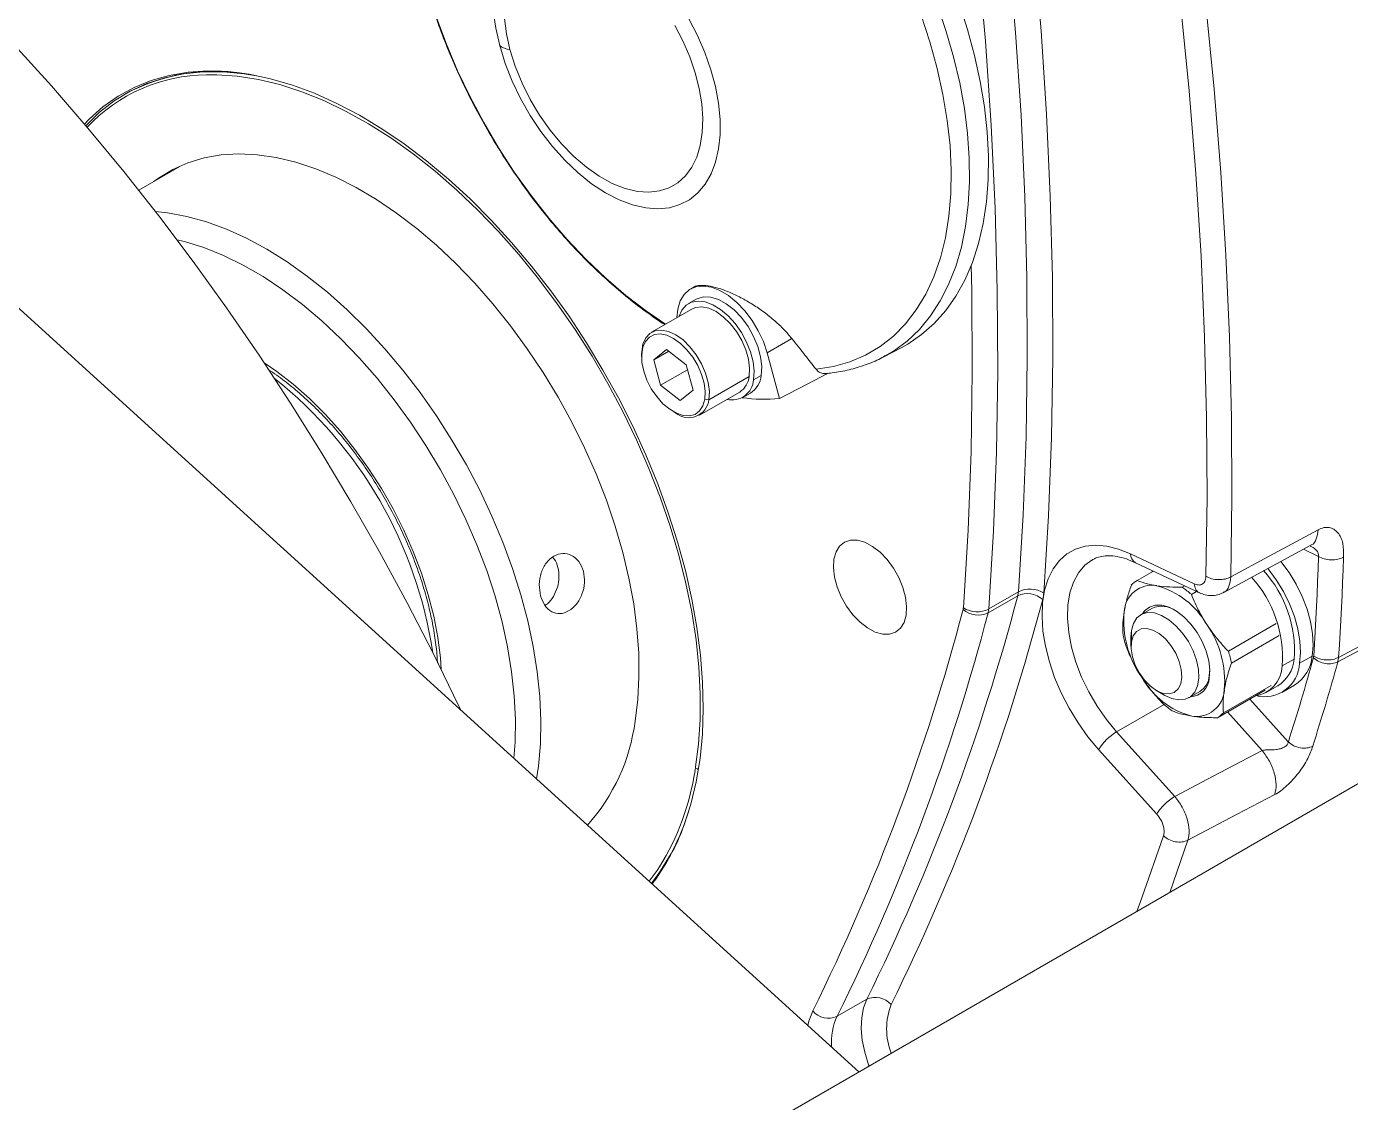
# Model space of a CAD drawing. Header units: millimetres. Extents: x 26816 to 90584, y 11074 to 56542.
# Drawn here: x 49541.6 to 49762.6, y 40705.2 to 40884.8 of the extents above; entities that cross this region are included whole.
import ezdxf

# ---------------------------------------------------------------- set-up
doc = ezdxf.new("R2010")
doc.units = ezdxf.units.MM
doc.layers.add('MAU_XANH', color=5, linetype='Continuous')

msp = doc.modelspace()

# ---------------------------------------------------------------- linework, layer by layer
at = {"layer": 'MAU_XANH', "linetype": 'Continuous', "lineweight": 0}
for p, q in [((49558.18, 40873.6), (49558.11, 40873.56)), ((49502.11, 40872.5), (49680.58, 40710.35)), ((49567.24, 40861.45), (49560.36, 40857.48)), ((49653.01, 40841.33), (49652.45, 40841)), ((49652.67, 40837.67), (49645.96, 40833.79)), ((49653.42, 40839.31), (49652.15, 40838.58)), ((49646.33, 40829.2), (49648.45, 40830.92)), ((49648.45, 40830.92), (49651.73, 40828.38)), ((49669.37, 40832.75), (49665.25, 40830.36)), ((49684.61, 40829.64), (49687.72, 40831.26)), ((49644.3, 40830.13), (49644.3, 40829.72)), ((49646.33, 40829.2), (49648.82, 40830.64)), ((49647.48, 40824.94), (49646.33, 40829.2)), ((49665.25, 40830.36), (49667.31, 40822.71)), ((49684.61, 40829.64), (49685.11, 40829.91)), ((49647.48, 40824.94), (49651.96, 40827.52)), ((49651.73, 40828.38), (49652.88, 40824.11)), ((49662.25, 40826.41), (49655.53, 40822.53)), ((49664.25, 40826.58), (49662.98, 40825.84)), ((49650.75, 40822.39), (49647.48, 40824.94)), ((49652.88, 40824.11), (49650.75, 40822.39)), ((49653.96, 40819.93), (49660.67, 40823.81)), ((49655.53, 40822.53), (49654.83, 40822.6)), ((49661.2, 40822.9), (49662.47, 40823.64)), ((49649.6, 40820.53), (49649.96, 40820.33)), ((49741.35, 40790.31), (49755.99, 40798.24)), ((49736.55, 40791.79), (49725.92, 40796.81)), ((49754.76, 40797.57), (49757.3, 40796.37)), ((49726.76, 40795.32), (49737.39, 40790.31)), ((49727.02, 40792.36), (49729.72, 40793.93)), ((49729.53, 40794.01), (49729.54, 40793.82)), ((49734.96, 40791.46), (49734.55, 40791.22)), ((49702.13, 40786.93), (49707.08, 40789.79)), ((49707.18, 40790.45), (49702.23, 40787.6)), ((49736.06, 40790.04), (49736.91, 40790.53)), ((49729.48, 40787.7), (49727.64, 40786.63)), ((49750.19, 40785.15), (49742.23, 40780.55)), ((49726.07, 40784.03), (49725.98, 40782.97)), ((49725.98, 40782.97), (49725.98, 40781.34)), ((49726.07, 40784.03), (49726.04, 40782.14)), ((49742.76, 40778.58), (49750.72, 40783.18)), ((49798.33, 40778.33), (49063.2, 40353.94)), ((49751.23, 40778.09), (49753.21, 40779.23)), ((49756.23, 40779.75), (49754.11, 40778.53)), ((49760.52, 40778.78), (49760.64, 40779.52)), ((49739.14, 40777.5), (49739.05, 40776.44)), ((49739.05, 40776.06), (49739.05, 40776.44)), ((49730.23, 40773.99), (49731.64, 40773.17)), ((49735.64, 40772.78), (49737.48, 40773.84)), ((49740.41, 40769.44), (49748.38, 40774.04)), ((49749.36, 40774.84), (49741.4, 40770.24)), ((49748.53, 40773.64), (49750.51, 40774.78)), ((49751.16, 40773.65), (49753.28, 40774.88)), ((49723.59, 40767.08), (49731.5, 40771.65)), ((49752.24, 40765.4), (49745.8, 40772.56)), ((49742.08, 40770.41), (49747.89, 40763.96)), ((49733.29, 40756.3), (49723.59, 40767.08)), ((49720.58, 40764.14), (49730.28, 40753.37)), ((49653.21, 40760.6), (49653.29, 40761.04)), ((49653.29, 40761.04), (49653.32, 40761.24)), ((49732.46, 40740.3), (49735.48, 40749)), ((49681.88, 40722.47), (49676.93, 40719.61))]:
    msp.add_line(p, q, dxfattribs=at)
at = {"layer": 'MAU_XANH', "linetype": 'Continuous', "lineweight": 0, "flags": 128}
for points in [[(49702.23, 40787.6), (49703.03, 40800.62), (49703.53, 40813.83), (49703.74, 40827.22), (49703.66, 40840.77), (49703.29, 40854.49), (49702.63, 40868.36), (49701.68, 40882.37), (49700.43, 40896.53), (49698.91, 40910.8), (49697.09, 40925.2), (49694.99, 40939.7)], [(49700.28, 40940.31), (49702.31, 40926.03), (49704.06, 40911.85), (49705.54, 40897.79), (49706.73, 40883.85), (49707.64, 40870.04), (49708.27, 40856.38), (49708.62, 40842.86), (49708.68, 40829.51), (49708.47, 40816.31), (49707.97, 40803.29), (49707.18, 40790.45)], [(49711.42, 40790.26), (49712.21, 40803.16), (49712.71, 40816.24), (49712.93, 40829.49), (49712.86, 40842.91), (49712.51, 40856.48), (49711.88, 40870.21), (49710.97, 40884.08), (49709.77, 40898.08), (49708.29, 40912.21), (49706.53, 40926.45), (49704.48, 40940.8)], [(49648.3, 40835.15), (49645.09, 40837.33), (49641.69, 40839.93), (49638.35, 40842.8), (49635.07, 40845.92), (49631.89, 40849.27), (49628.81, 40852.84), (49625.86, 40856.59), (49623.05, 40860.52), (49620.41, 40864.59), (49617.94, 40868.79), (49615.66, 40873.08), (49613.58, 40877.45), (49611.71, 40881.87), (49610.07, 40886.31), (49608.67, 40890.76), (49607.51, 40895.17), (49606.59, 40899.53), (49606.02, 40903.19)], [(49631.87, 40903.29), (49629.77, 40903.43), (49627.79, 40903.23), (49625.97, 40902.66), (49624.34, 40901.75), (49622.9, 40900.51), (49621.7, 40898.95), (49620.74, 40897.11), (49620.03, 40894.99), (49619.6, 40892.64), (49619.44, 40890.09), (49619.55, 40887.38), (49619.95, 40884.54), (49620.61, 40881.63)], [(49685.11, 40829.91), (49686.35, 40830.66), (49688.6, 40832.32), (49690.66, 40834.27), (49692.5, 40836.51), (49694.14, 40839.01), (49695.55, 40841.78), (49696.73, 40844.79), (49697.68, 40848.02), (49698.38, 40851.47), (49698.83, 40855.1), (49699.04, 40858.91), (49699, 40862.87), (49698.71, 40866.96), (49698.17, 40871.15), (49697.39, 40875.44), (49696.36, 40879.78), (49695.1, 40884.16), (49693.61, 40888.56), (49691.9, 40892.95), (49689.99, 40897.31), (49687.87, 40901.61)], [(49732.65, 40902.14), (49734.3, 40888.07), (49735.68, 40874.1), (49736.81, 40860.26), (49737.67, 40846.54), (49738.27, 40832.95), (49738.6, 40819.5), (49738.67, 40806.2), (49738.48, 40793.05)], [(49742.65, 40792.94), (49742.84, 40806.14), (49742.77, 40819.5), (49742.43, 40833.01), (49741.83, 40846.65), (49740.97, 40860.43), (49739.84, 40874.34), (49738.45, 40888.36), (49736.79, 40902.49)], [(49685.22, 40899.9), (49687.35, 40895.55), (49689.26, 40891.14), (49690.96, 40886.7), (49692.42, 40882.25), (49693.63, 40877.83), (49694.6, 40873.45), (49695.32, 40869.15), (49695.78, 40864.95), (49695.97, 40860.86), (49695.91, 40856.92), (49695.58, 40853.15), (49695, 40849.57), (49694.16, 40846.2), (49693.06, 40843.06), (49691.73, 40840.17), (49690.15, 40837.54), (49688.35, 40835.2), (49686.33, 40833.14), (49684.1, 40831.4), (49681.68, 40829.96), (49679.08, 40828.85), (49676.32, 40828.08), (49673.41, 40827.63)], [(49697.3, 40888.74), (49698.71, 40884.35), (49699.89, 40879.98), (49700.83, 40875.66), (49701.53, 40871.4), (49701.98, 40867.24), (49702.18, 40863.2), (49702.14, 40859.29), (49701.85, 40855.54), (49701.31, 40851.97), (49700.53, 40848.6), (49699.51, 40845.43), (49698.25, 40842.5), (49696.77, 40839.82), (49695.07, 40837.4), (49693.15, 40835.25), (49691.04, 40833.39), (49688.73, 40831.83), (49687.72, 40831.26)], [(49622.32, 40880.98), (49621.73, 40883.6), (49621.39, 40886.14)], [(49644.99, 40854.54), (49647.02, 40854.39), (49648.93, 40854.57), (49650.69, 40855.09), (49652.3, 40855.92), (49653.71, 40857.06), (49654.92, 40858.5), (49655.9, 40860.22), (49656.65, 40862.19), (49657.15, 40864.38), (49657.4, 40866.77), (49657.39, 40869.33), (49657.12, 40872.01), (49656.61, 40874.79), (49655.84, 40877.62), (49654.84, 40880.48), (49653.62, 40883.31), (49652.2, 40886.08)], [(49649.87, 40885), (49651.2, 40882.42), (49652.33, 40879.78), (49653.23, 40877.12), (49653.9, 40874.49), (49654.33, 40871.92), (49654.5, 40869.45), (49654.42, 40867.12), (49654.08, 40864.97), (49653.5, 40863.03), (49652.67, 40861.33), (49651.62, 40859.89), (49650.36, 40858.74), (49648.91, 40857.9), (49647.29, 40857.37), (49645.52, 40857.17), (49643.64, 40857.3)], [(49539.6, 40881.79), (49545.79, 40874.93), (49551.88, 40867.87), (49557.86, 40860.62), (49563.71, 40853.2), (49569.43, 40845.61), (49575.01, 40837.86), (49580.44, 40829.96), (49585.71, 40821.93), (49590.83, 40813.77), (49595.78, 40805.5), (49600.55, 40797.12), (49605.15, 40788.65), (49609.55, 40780.09), (49613.76, 40771.47), (49614.11, 40770.74)], [(49620.61, 40881.63), (49621.53, 40878.67), (49622.7, 40875.71), (49624.09, 40872.81), (49625.7, 40869.99), (49627.49, 40867.3), (49629.44, 40864.78), (49631.52, 40862.47), (49633.71, 40860.4), (49635.96, 40858.59), (49638.25, 40857.09), (49640.54, 40855.9), (49642.8, 40855.05), (49644.99, 40854.54)], [(49643.64, 40857.3), (49641.55, 40857.8), (49639.41, 40858.64), (49637.24, 40859.83), (49635.08, 40861.34), (49632.97, 40863.15), (49630.94, 40865.22), (49629.03, 40867.52), (49627.28, 40870.01), (49625.7, 40872.65), (49624.34, 40875.38), (49623.2, 40878.18), (49622.32, 40880.98)], [(49646.07, 40741.7), (49646.67, 40742.51), (49648.48, 40745.27), (49650.06, 40748.28), (49651.41, 40751.55), (49652.54, 40755.04), (49653.42, 40758.74), (49654.05, 40762.64), (49654.45, 40766.73), (49654.59, 40770.98), (49654.49, 40775.37), (49654.14, 40779.89), (49653.54, 40784.52), (49652.7, 40789.23), (49651.62, 40794), (49650.3, 40798.82), (49648.75, 40803.66), (49646.99, 40808.51), (49645, 40813.34), (49642.81, 40818.12), (49640.42, 40822.85), (49637.85, 40827.49), (49635.1, 40832.03), (49632.19, 40836.45), (49629.13, 40840.72), (49625.93, 40844.84), (49622.61, 40848.78), (49619.18, 40852.52), (49615.66, 40856.05), (49612.06, 40859.36), (49608.39, 40862.42), (49604.68, 40865.23), (49600.94, 40867.77), (49597.19, 40870.03), (49593.44, 40872), (49589.71, 40873.68), (49586.01, 40875.05), (49582.37, 40876.11), (49578.79, 40876.86), (49575.3, 40877.29), (49571.9, 40877.4), (49568.62, 40877.19), (49565.47, 40876.66), (49562.46, 40875.81), (49559.6, 40874.65), (49556.91, 40873.18), (49554.39, 40871.41), (49552.07, 40869.34), (49551.31, 40868.55)], [(49580.01, 40876.61), (49577.97, 40876.94), (49574.48, 40877.27), (49571.1, 40877.26), (49567.84, 40876.93), (49564.72, 40876.28), (49561.74, 40875.31), (49558.93, 40874.01), (49556.29, 40872.41), (49553.84, 40870.5), (49551.58, 40868.3), (49551.55, 40868.26)], [(49653.32, 40761.24), (49653.8, 40765.02), (49654.06, 40769.17), (49654.08, 40773.47), (49653.85, 40777.91), (49653.38, 40782.46), (49652.66, 40787.11), (49651.69, 40791.83), (49650.49, 40796.61), (49649.06, 40801.42), (49647.41, 40806.24), (49645.53, 40811.05), (49643.44, 40815.84), (49641.16, 40820.57), (49638.68, 40825.22), (49636.02, 40829.79), (49633.2, 40834.24), (49630.22, 40838.56), (49627.09, 40842.73), (49623.84, 40846.73), (49620.47, 40850.54), (49617, 40854.14), (49613.45, 40857.53), (49609.83, 40860.68), (49606.16, 40863.58), (49602.45, 40866.22), (49598.72, 40868.58), (49594.98, 40870.66), (49591.26, 40872.45), (49587.57, 40873.94), (49583.92, 40875.12), (49580.33, 40875.99), (49576.82, 40876.54), (49573.41, 40876.77), (49571.69, 40876.76)], [(49643.2, 40768.87), (49643.66, 40772.49), (49643.86, 40776.28), (49643.82, 40780.22), (49643.52, 40784.29), (49642.98, 40788.47), (49642.19, 40792.73), (49641.17, 40797.05), (49639.91, 40801.41), (49638.42, 40805.79), (49636.71, 40810.16), (49634.78, 40814.49), (49632.66, 40818.77), (49630.35, 40822.97), (49627.87, 40827.07), (49625.22, 40831.04), (49622.42, 40834.87), (49619.49, 40838.53), (49616.44, 40842), (49613.29, 40845.27), (49610.06, 40848.32), (49606.76, 40851.12), (49603.41, 40853.67), (49600.03, 40855.95), (49596.64, 40857.95), (49593.26, 40859.66), (49589.9, 40861.07), (49586.58, 40862.17), (49583.33, 40862.96), (49580.15, 40863.42), (49577.07, 40863.57), (49574.1, 40863.39), (49571.26, 40862.89), (49568.57, 40862.08), (49566.03, 40860.94), (49563.66, 40859.5), (49562.91, 40858.96)], [(49563.14, 40853.94), (49565.16, 40853.73), (49568.37, 40853.14), (49571.66, 40852.22), (49575, 40851), (49578.37, 40849.47), (49581.76, 40847.64), (49585.15, 40845.52), (49588.53, 40843.12), (49591.86, 40840.46), (49595.14, 40837.55), (49598.34, 40834.4), (49601.45, 40831.04), (49604.45, 40827.48), (49607.33, 40823.74), (49610.07, 40819.84), (49612.65, 40815.8), (49615.06, 40811.65), (49617.29, 40807.41), (49619.32, 40803.1), (49621.15, 40798.74), (49622.76, 40794.36), (49624.15, 40789.98), (49625.3, 40785.63), (49626.21, 40781.33), (49626.88, 40777.1), (49627.31, 40772.97), (49627.48, 40768.95), (49627.4, 40765.08), (49627.07, 40761.37), (49626.76, 40759.25)], [(49622.96, 40762.69), (49623.17, 40765.36), (49623.23, 40769.15), (49623.05, 40773.08), (49622.61, 40777.12), (49621.93, 40781.26), (49621, 40785.47), (49619.83, 40789.73), (49618.44, 40794.01), (49616.82, 40798.28), (49614.98, 40802.53), (49612.95, 40806.73), (49610.72, 40810.85), (49608.31, 40814.87), (49605.73, 40818.77), (49603.01, 40822.52), (49600.15, 40826.11), (49597.17, 40829.51), (49594.09, 40832.71), (49590.93, 40835.68), (49587.7, 40838.4), (49584.42, 40840.88), (49581.11, 40843.08), (49577.8, 40844.99), (49574.49, 40846.61), (49571.22, 40847.93), (49567.98, 40848.93), (49566.72, 40849.24)], [(49699.33, 40844.97), (49699.42, 40840.72), (49699.5, 40827.23), (49699.29, 40813.9), (49698.79, 40800.75), (49698, 40787.79)], [(49650.17, 40836.22), (49650.33, 40837.67), (49650.74, 40839.02), (49651.4, 40840.11), (49652.29, 40840.9), (49653.36, 40841.38), (49654.6, 40841.51), (49655.94, 40841.31), (49657.36, 40840.77), (49658.79, 40839.91), (49660.2, 40838.77), (49661.53, 40837.38), (49662.74, 40835.78), (49663.78, 40834.04), (49664.63, 40832.22), (49665.25, 40830.36)], [(49664.25, 40826.58), (49664.34, 40828.06), (49664.15, 40829.68), (49663.7, 40831.39), (49663, 40833.09), (49662.08, 40834.73), (49660.98, 40836.23), (49659.75, 40837.52), (49658.44, 40838.55), (49657.12, 40839.28), (49655.82, 40839.67), (49654.62, 40839.71), (49653.57, 40839.39), (49653.42, 40839.31)], [(49662.98, 40825.84), (49663.07, 40827.28), (49662.9, 40828.85), (49662.48, 40830.5), (49661.82, 40832.16), (49660.95, 40833.76), (49659.91, 40835.24), (49658.74, 40836.54), (49657.49, 40837.6), (49656.2, 40838.38), (49654.93, 40838.86), (49653.73, 40839), (49652.65, 40838.81), (49651.74, 40838.29), (49651.02, 40837.47), (49650.53, 40836.37)], [(49662.25, 40826.41), (49662.32, 40827.78), (49662.14, 40829.28), (49661.69, 40830.85), (49661.02, 40832.42), (49660.13, 40833.91), (49659.09, 40835.25), (49657.94, 40836.38), (49656.72, 40837.24), (49655.5, 40837.81), (49654.34, 40838.04), (49653.29, 40837.93), (49652.67, 40837.67)], [(49655.53, 40822.53), (49655.61, 40823.9), (49655.42, 40825.4), (49654.98, 40826.97), (49654.3, 40828.54), (49653.42, 40830.03), (49652.37, 40831.37), (49651.22, 40832.5), (49650, 40833.37), (49648.79, 40833.93), (49647.62, 40834.16), (49646.57, 40834.05), (49645.68, 40833.6), (49644.98, 40832.84), (49644.52, 40831.8), (49644.31, 40830.53), (49644.3, 40830.13)], [(49654.83, 40822.6), (49654.51, 40821.51), (49653.97, 40820.66), (49653.22, 40820.09), (49652.3, 40819.83), (49651.25, 40819.88), (49650.13, 40820.26), (49648.99, 40820.93), (49647.87, 40821.87), (49646.83, 40823.04), (49645.92, 40824.37), (49645.19, 40825.81), (49644.66, 40827.29), (49644.36, 40828.74), (49644.31, 40830.09), (49644.5, 40831.29), (49644.94, 40832.26), (49645.59, 40832.98), (49646.43, 40833.4), (49647.42, 40833.5), (49648.51, 40833.28), (49649.65, 40832.76), (49650.79, 40831.94), (49651.87, 40830.88), (49652.85, 40829.63), (49653.67, 40828.23), (49654.31, 40826.76), (49654.72, 40825.29), (49654.9, 40823.88), (49654.83, 40822.6)], [(49581.28, 40828.71), (49583.4, 40827.26), (49586.16, 40825.11), (49588.86, 40822.72), (49591.49, 40820.1), (49594.03, 40817.27), (49596.45, 40814.24), (49598.73, 40811.06), (49600.86, 40807.73), (49602.83, 40804.3), (49604.6, 40800.77), (49606.18, 40797.19), (49607.55, 40793.58), (49608.69, 40789.97), (49609.61, 40786.39), (49610.28, 40782.86), (49610.71, 40779.42), (49610.85, 40777.49)], [(49674.37, 40826.42), (49670.41, 40824.34), (49667.31, 40822.71)], [(49674.37, 40826.42), (49675.11, 40826.8), (49675.37, 40826.94)], [(49757.21, 40800.83), (49749.05, 40796.41), (49742.65, 40792.94)], [(49684.54, 40783.4), (49683.3, 40783.75), (49682.02, 40784.43), (49680.76, 40785.41), (49679.57, 40786.64), (49678.51, 40788.07), (49677.62, 40789.65), (49676.94, 40791.29), (49676.5, 40792.93), (49676.31, 40794.49), (49676.4, 40795.92), (49676.75, 40797.14), (49677.34, 40798.1), (49678.16, 40798.76), (49679.16, 40799.1), (49680.31, 40799.09)], [(49680.31, 40799.09), (49681.55, 40798.73), (49682.83, 40798.05), (49684.09, 40797.07), (49685.27, 40795.84), (49686.34, 40794.41), (49687.23, 40792.83), (49687.91, 40791.19), (49688.35, 40789.55), (49688.53, 40787.99), (49688.45, 40786.56), (49688.1, 40785.34), (49687.51, 40784.38), (49686.69, 40783.72), (49685.68, 40783.39), (49684.54, 40783.4)], [(49725.92, 40796.81), (49723.92, 40797.61), (49721.97, 40798.09), (49720.1, 40798.25), (49718.35, 40798.09), (49716.74, 40797.6), (49715.3, 40796.79), (49714.04, 40795.68), (49712.99, 40794.29), (49712.16, 40792.63), (49711.57, 40790.73), (49711.23, 40788.62), (49711.14, 40786.34), (49711.29, 40783.92), (49711.7, 40781.39), (49712.36, 40778.8), (49713.24, 40776.18), (49714.35, 40773.58), (49715.66, 40771.04), (49717.15, 40768.59), (49718.8, 40766.28), (49720.58, 40764.14)], [(49723.59, 40767.08), (49721.88, 40769.14), (49720.32, 40771.39), (49718.93, 40773.77), (49717.74, 40776.23), (49716.78, 40778.74), (49716.06, 40781.25), (49715.59, 40783.7), (49715.39, 40786.05), (49715.45, 40788.26), (49715.78, 40790.29), (49716.37, 40792.09), (49717.21, 40793.63), (49718.29, 40794.89), (49719.46, 40795.76)], [(49756.23, 40779.75), (49756.39, 40781.53), (49756.29, 40783.46), (49755.95, 40785.49), (49755.37, 40787.58), (49754.56, 40789.67), (49753.55, 40791.72), (49752.36, 40793.68), (49751.01, 40795.51), (49750.99, 40795.53)], [(49757.3, 40796.37), (49757.22, 40794.28), (49757.13, 40792.19), (49757.04, 40790.1), (49756.94, 40788.02), (49756.84, 40785.94), (49756.72, 40783.86), (49756.6, 40781.8), (49756.48, 40779.73)], [(49760.52, 40778.78), (49778.63, 40788.42), (49792.86, 40795.99)], [(49792.98, 40796.73), (49774.87, 40787.09), (49760.64, 40779.52)], [(49760.64, 40779.52), (49760.77, 40781.59), (49760.89, 40783.67), (49761, 40785.75), (49761.11, 40787.84), (49761.21, 40789.93), (49761.3, 40792.03), (49761.38, 40794.13), (49761.46, 40796.23)], [(49754.11, 40778.53), (49754.27, 40780.31), (49754.17, 40782.24), (49753.83, 40784.27), (49753.25, 40786.35), (49752.44, 40788.45), (49751.43, 40790.5), (49750.24, 40792.46), (49748.89, 40794.28), (49748.82, 40794.36)], [(49731.64, 40773.17), (49732.81, 40772.64), (49733.97, 40772.41), (49735.03, 40772.52), (49735.92, 40772.96), (49736.62, 40773.73), (49737.08, 40774.77), (49737.29, 40776.04), (49737.23, 40777.48), (49736.91, 40779.03), (49736.35, 40780.61), (49735.56, 40782.15), (49734.6, 40783.57), (49733.49, 40784.81), (49732.3, 40785.81), (49731.08, 40786.53), (49729.88, 40786.93), (49728.76, 40786.99), (49727.78, 40786.71), (49726.98, 40786.1), (49726.4, 40785.2), (49726.07, 40784.03), (49726.07, 40784.03)], [(49739.05, 40776.06), (49739.13, 40777.44), (49738.95, 40778.96), (49738.52, 40780.56), (49737.86, 40782.15), (49737, 40783.68), (49735.96, 40785.07), (49734.81, 40786.27), (49733.59, 40787.22), (49732.35, 40787.88), (49731.14, 40788.23), (49730.03, 40788.24), (49729.05, 40787.91), (49728.26, 40787.27), (49727.92, 40786.79)], [(49726.04, 40782.14), (49726.36, 40783.13), (49726.91, 40783.86), (49727.67, 40784.28), (49728.59, 40784.35), (49729.62, 40784.09), (49730.68, 40783.5), (49731.72, 40782.61), (49732.66, 40781.5), (49733.45, 40780.22), (49734.03, 40778.86), (49734.38, 40777.5), (49734.46, 40776.22), (49734.28, 40775.12), (49733.85, 40774.25), (49733.18, 40773.67), (49732.34, 40773.42), (49731.35, 40773.52), (49730.3, 40773.95), (49729.24, 40774.69), (49728.25, 40775.7), (49727.38, 40776.9), (49726.68, 40778.24), (49726.21, 40779.61), (49726, 40780.94), (49726.04, 40782.14)], [(49747.89, 40763.96), (49739.71, 40759.67), (49733.29, 40756.3)], [(49735.48, 40749), (49743.61, 40753.27), (49749.99, 40756.62)], [(49731.41, 40749.74), (49727.79, 40739.37), (49726.96, 40737.13)], [(49645.58, 40742.15), (49646.88, 40743.93), (49647.3, 40744.56)], [(49672.87, 40720.51), (49672.22, 40718.79), (49672.05, 40718.1)], [(49681.88, 40722.47), (49681.34, 40721.04), (49681.03, 40719.4), (49680.96, 40717.58), (49681.13, 40715.64), (49681.55, 40713.6), (49682.19, 40711.53), (49682.27, 40711.33)]]:
    msp.add_lwpolyline(points, dxfattribs=at)
at = {"layer": 'MAU_XANH', "linetype": 'Continuous', "lineweight": 0}
for centre, radius, start, end in [((49622.63, 40884.4), 3.43, 233.8341, 264.7788), ((49573.13, 40845.8), 31.57, 81.1381, 118.2808), ((49571.95, 40849), 27.76, 90.5417, 136.7102), ((49658.77, 40826.74), 3.49, 303.0003, 354.5897), ((49660.3, 40826.96), 3.97, 303.1441, 354.4459), ((49538.26, 40769.73), 71.97, 8.448, 51.5466), ((49659.4, 40826.07), 3.58, 256.3365, 356.3424), ((49652.15, 40822.92), 3.4, 229.7528, 353.3727), ((49664.89, 40852.16), 29.55, 262.647, 274.6957), ((49727.56, 40796.76), 1.64, 178.0968, 240.8347), ((49733.4, 40780.67), 19.86, 355.8454, 42.1453), ((49729.51, 40786.88), 4.68, 80.662, 177.3072), ((49729.36, 40788.46), 4.55, 121.008, 136.9612), ((49726.73, 40778.3), 13.65, 29.3618, 74.9809), ((49725.65, 40778.2), 15.77, 48.6908, 55.6519), ((49731.36, 40779.51), 19.92, 355.9091, 42.3158), ((49362.89, 40880.23), 355.87, 333.6843, 345.2768), ((49365.51, 40880.05), 357.47, 333.6843, 345.2768), ((49703.61, 40790.7), 3.58, 345.3075, 356.1238), ((49708.71, 40786.35), 3.81, 48.3863, 115.4635), ((49709.13, 40786.6), 4.32, 58.0091, 116.7972), ((49705.71, 40790.65), 5.73, 345.3075, 356.1238), ((49355.32, 40877.56), 354.27, 333.6843, 345.2768), ((49357.94, 40877.38), 355.87, 333.6843, 345.2768), ((49696.57, 40787.89), 1.43, 345.3075, 356.1238), ((49700.49, 40790.37), 3.81, 228.3863, 295.4635), ((49700.29, 40791.45), 4.32, 238.0091, 296.7972), ((49698.66, 40787.84), 3.58, 345.3075, 356.1238), ((49741.17, 40785.66), 16.4, 174.9652, 215.1767), ((49731.14, 40784.09), 3.97, 53.9308, 114.7463), ((49725.22, 40775.55), 16.4, 354.9652, 35.1767), ((49743.3, 40787.19), 19.05, 192.0026, 198.1393), ((49724.13, 40774.62), 19.05, 12.0026, 18.1393), ((49745.8, 40778.4), 5.44, 278.6872, 356.7188), ((49748.25, 40778.82), 5.87, 255.6743, 357.2029), ((49747.27, 40779.79), 5.97, 302.926, 354.664), ((49356.06, 40891.18), 415.67, 342.3875, 344.406), ((49749.75, 40780.35), 6.51, 302.852, 354.738), ((49358.45, 40891), 417.43, 342.3875, 344.406), ((49739.67, 40782.9), 13.65, 209.3618, 254.9809), ((49735.74, 40776.25), 3.31, 273.0141, 356.7752), ((49735.58, 40776.77), 3.49, 303.0003, 354.5897), ((49736.89, 40774.33), 4.68, 260.662, 357.3072), ((49741.78, 40783.61), 15.77, 228.6908, 235.6519), ((49738.07, 40773.35), 4.55, 301.008, 316.9612), ((49611.38, 40772.96), 32.09, 318.0932, 352.6808), ((49727.98, 40759.56), 8.7, 120.2956, 148.2487), ((49610.62, 40767.2), 43.1, 328.3204, 351.1912), ((49653.61, 40761.48), 0.548, 233.3635, 291.5712), ((49616.09, 40764.85), 37.72, 322.3433, 343.1166), ((49618.32, 40763.61), 35.23, 321.7156, 338.1395), ((49683.31, 40719.32), 3.46, 40.6659, 114.4548), ((49675.5, 40722.76), 3.46, 220.6659, 294.4548), ((49696.49, 40717.56), 11.29, 159.158, 201.2697), ((49686.86, 40715.2), 10.87, 156.0367, 183.7222)]:
    msp.add_arc(centre, radius, start, end, dxfattribs=at)
for points, knots in [([(49605.9, 40903.29), (49606.08, 40902.03), (49606.47, 40899.42), (49607.34, 40895.38), (49608.42, 40891.23), (49609.72, 40887.05), (49611.22, 40882.88), (49612.92, 40878.73), (49614.81, 40874.62), (49616.87, 40870.56), (49619.11, 40866.59), (49621.5, 40862.71), (49624.04, 40858.95), (49626.71, 40855.33), (49629.51, 40851.85), (49632.42, 40848.54), (49635.43, 40845.41), (49638.52, 40842.48), (49641.68, 40839.76), (49644.9, 40837.26), (49647.07, 40835.79), (49648.16, 40835.06)], [0, 0, 0, 0, 0.049445, 0.102345, 0.155207, 0.208033, 0.260829, 0.313598, 0.366348, 0.419084, 0.471815, 0.524546, 0.577282, 0.630031, 0.6828, 0.735594, 0.788422, 0.84129, 0.894202, 0.947164, 1, 1, 1, 1]), ([(49653.02, 40841.31), (49653.04, 40841.33), (49653.25, 40841.53), (49654.02, 40841.64), (49655.35, 40841.6), (49657.03, 40841.2), (49658.9, 40840.52), (49660.89, 40839.58), (49662.85, 40838.45), (49664.79, 40837.14), (49666.54, 40835.72), (49668.12, 40834.24), (49668.95, 40833.25), (49669.37, 40832.75)], [0, 0, 0, 0, 0.008945, 0.109798, 0.207618, 0.305437, 0.406291, 0.502792, 0.602673, 0.701452, 0.804822, 0.900771, 1, 1, 1, 1]), ([(49669.37, 40832.75), (49670.1, 40831.82), (49671.45, 40830.11), (49672.8, 40828.41), (49673.41, 40827.63)], [0, 0, 0, 0, 0.544842, 1, 1, 1, 1]), ([(49674.98, 40826.91), (49675.36, 40826.94), (49676.7, 40827.06), (49678.95, 40827.48), (49681.65, 40828.3), (49683.72, 40829.13), (49684.83, 40829.78), (49685.14, 40829.97)], [0, 0, 0, 0, 0.102898, 0.369285, 0.633995, 0.896869, 1, 1, 1, 1]), ([(49581.93, 40827.6), (49582.42, 40827.28), (49583.76, 40826.41), (49585.93, 40824.72), (49588.43, 40822.57), (49590.87, 40820.2), (49593.23, 40817.63), (49595.5, 40814.89), (49597.67, 40811.99), (49599.71, 40808.96), (49601.6, 40805.82), (49603.34, 40802.59), (49604.91, 40799.29), (49606.29, 40795.96), (49607.49, 40792.62), (49608.48, 40789.29), (49609.27, 40786), (49609.83, 40782.79), (49610.15, 40780.3), (49610.21, 40778.94), (49610.22, 40778.57)], [0, 0, 0, 0, 0.0341571, 0.0930184, 0.1519307, 0.2108988, 0.2699199, 0.3289872, 0.3880916, 0.4472228, 0.5063698, 0.5655215, 0.6246641, 0.6837847, 0.7428719, 0.8019144, 0.8609015, 0.9198239, 0.9786748, 1, 1, 1, 1]), ([(49673.41, 40827.63), (49673.58, 40827.46), (49673.9, 40827.12), (49674.46, 40826.89), (49674.83, 40826.91), (49674.98, 40826.92)], [0, 0, 0, 0, 0.378377, 0.738805, 1, 1, 1, 1]), ([(49755.97, 40798.27), (49756.02, 40798.28), (49756.47, 40798.38), (49756.99, 40799.23), (49757.14, 40800.3), (49757.21, 40800.83)], [0, 0, 0, 0, 0.054597, 0.526757, 1, 1, 1, 1]), ([(49761.46, 40796.23), (49761.47, 40797.03), (49761.48, 40798.64), (49760.77, 40800.15), (49759.88, 40800.93), (49759.09, 40801.23), (49758.19, 40801.25), (49757.53, 40800.97), (49757.21, 40800.83)], [0, 0, 0, 0, 0.256388, 0.520868, 0.649631, 0.771243, 0.886473, 1, 1, 1, 1]), ([(49757.3, 40796.37), (49757.3, 40796.55), (49757.29, 40796.92), (49756.94, 40797.45), (49756.46, 40797.86), (49756.08, 40798.03), (49755.91, 40798.11)], [0, 0, 0, 0, 0.249969, 0.520396, 0.791489, 1, 1, 1, 1]), ([(49627.45, 40789.78), (49627.33, 40790.41), (49627.11, 40791.67), (49627.47, 40793.67), (49628.32, 40795.42), (49629.21, 40796.1), (49629.65, 40796.44)], [0, 0, 0, 0, 0.249984, 0.5, 0.750017, 1, 1, 1, 1]), ([(49629.45, 40796.2), (49629.53, 40796.11), (49629.96, 40795.7), (49630.38, 40794.55), (49630.58, 40792.92), (49630.31, 40791.2), (49629.62, 40789.66), (49628.84, 40788.64), (49628.31, 40788.28), (49628.17, 40788.18)], [0, 0, 0, 0, 0.0451504, 0.2237084, 0.4016878, 0.579658, 0.7582006, 0.9370108, 1, 1, 1, 1]), ([(49629.65, 40796.44), (49630.14, 40796.64), (49631.13, 40797.05), (49632.65, 40796.66), (49633.93, 40795.61), (49634.37, 40794.47), (49634.59, 40793.9)], [0, 0, 0, 0, 0.249983, 0.5, 0.750016, 1, 1, 1, 1]), ([(49719.49, 40795.75), (49719.67, 40795.86), (49720.15, 40796.16), (49721.06, 40796.4), (49722.27, 40796.52), (49723.65, 40796.39), (49725.17, 40796.01), (49726.24, 40795.55), (49726.76, 40795.32)], [0, 0, 0, 0, 0.1109888, 0.2972234, 0.4703353, 0.654773, 0.8310058, 1, 1, 1, 1]), ([(49634.59, 40793.9), (49634.7, 40793.27), (49634.9, 40792.01), (49634.43, 40790.02), (49633.48, 40788.32), (49632.15, 40787.16), (49630.67, 40786.7), (49629.26, 40787.03), (49628.08, 40788.07), (49627.66, 40789.21), (49627.45, 40789.78)], [0, 0, 0, 0, 0.124992, 0.25, 0.375008, 0.5, 0.624992, 0.75, 0.875008, 1, 1, 1, 1]), ([(49724.83, 40787.1), (49724.99, 40787.88), (49725.27, 40789.32), (49725.8, 40790.86), (49726.04, 40791.57)], [0, 0, 0, 0, 0.543858, 1, 1, 1, 1]), ([(49727.02, 40792.36), (49727.56, 40792.16), (49728.51, 40791.8), (49729.74, 40791.58), (49730.26, 40791.49)], [0, 0, 0, 0, 0.574193, 1, 1, 1, 1]), ([(49730.26, 40791.49), (49730.98, 40791.4), (49732.31, 40791.24), (49733.85, 40791.23), (49734.55, 40791.22)], [0, 0, 0, 0, 0.5438579, 1, 1, 1, 1]), ([(49738.48, 40793.05), (49738.44, 40792.75), (49738.35, 40792.13), (49737.84, 40791.67), (49737.22, 40791.55), (49736.77, 40791.71), (49736.55, 40791.79)], [0, 0, 0, 0, 0.279661, 0.559749, 0.780137, 1, 1, 1, 1]), ([(49736.55, 40791.79), (49736.61, 40791.49), (49736.73, 40790.87), (49737.1, 40790.38), (49737.38, 40790.33), (49737.41, 40790.33)], [0, 0, 0, 0, 0.46675, 0.933501, 1, 1, 1, 1]), ([(49741.37, 40790.36), (49741.42, 40790.38), (49741.88, 40790.48), (49742.42, 40791.34), (49742.57, 40792.41), (49742.65, 40792.94)], [0, 0, 0, 0, 0.058518, 0.529789, 1, 1, 1, 1]), ([(49736.06, 40790.04), (49736.48, 40789.05), (49737.2, 40787.32), (49738.2, 40785.69), (49738.63, 40785)], [0, 0, 0, 0, 0.574193, 1, 1, 1, 1]), ([(49737.4, 40790.3), (49737.73, 40790.17), (49738.39, 40789.91), (49739.43, 40789.81), (49740.46, 40789.91), (49741.08, 40790.19), (49741.39, 40790.32)], [0, 0, 0, 0, 0.238767, 0.48708, 0.741871, 1, 1, 1, 1]), ([(49724.67, 40783.22), (49724.63, 40783.92), (49724.57, 40785.13), (49724.75, 40786.51), (49724.83, 40787.1)], [0, 0, 0, 0, 0.5741931, 1, 1, 1, 1]), ([(49738.63, 40785), (49739.22, 40784.15), (49740.32, 40782.58), (49741.63, 40781.19), (49742.23, 40780.55)], [0, 0, 0, 0, 0.5438579, 1, 1, 1, 1]), ([(49727.77, 40776.21), (49727.23, 40777.1), (49726.24, 40778.73), (49725.53, 40780.46), (49725.2, 40781.26)], [0, 0, 0, 0, 0.5438579, 1, 1, 1, 1]), ([(49742.76, 40778.58), (49742.46, 40777.7), (49741.95, 40776.15), (49741.67, 40774.72), (49741.56, 40774.11)], [0, 0, 0, 0, 0.574193, 1, 1, 1, 1]), ([(49756.48, 40779.73), (49756.47, 40779.67), (49756.46, 40779.57), (49756.44, 40779.48), (49756.43, 40779.44)], [0, 0, 0, 0, 0.559963, 1, 1, 1, 1]), ([(49731.37, 40771.76), (49730.62, 40772.57), (49729.31, 40773.96), (49728.23, 40775.54), (49727.77, 40776.21)], [0, 0, 0, 0, 0.574193, 1, 1, 1, 1]), ([(49741.56, 40774.11), (49741.46, 40773.36), (49741.29, 40771.99), (49741.36, 40770.79), (49741.4, 40770.24)], [0, 0, 0, 0, 0.543858, 1, 1, 1, 1]), ([(49736.13, 40769.72), (49735.47, 40769.84), (49734.25, 40770.06), (49733.31, 40770.42), (49732.88, 40770.59)], [0, 0, 0, 0, 0.543858, 1, 1, 1, 1]), ([(49740.41, 40769.44), (49739.53, 40769.46), (49738, 40769.48), (49736.69, 40769.64), (49736.13, 40769.72)], [0, 0, 0, 0, 0.574193, 1, 1, 1, 1]), ([(49747.89, 40763.96), (49747.95, 40763.98), (49748.23, 40764.08), (49748.61, 40764.08), (49749.32, 40764.07), (49750.03, 40764.08), (49750.92, 40764.26), (49751.57, 40764.53), (49752.07, 40764.9), (49752.19, 40765.24), (49752.24, 40765.4)], [0, 0, 0, 0, 0.041891, 0.191417, 0.203652, 0.444291, 0.588498, 0.729439, 0.870019, 1, 1, 1, 1]), ([(49749.99, 40756.62), (49750.33, 40756.82), (49751, 40757.22), (49752.05, 40758.12), (49753.06, 40759.14), (49754.33, 40760.67), (49755.61, 40762.65), (49756.08, 40764.02), (49756.32, 40764.69)], [0, 0, 0, 0, 0.113529, 0.228765, 0.350382, 0.479149, 0.746359, 1, 1, 1, 1]), ([(49749.99, 40756.62), (49750.1, 40757.15), (49750.32, 40758.2), (49749.97, 40760.2), (49749.16, 40762.25), (49748.31, 40763.39), (49747.89, 40763.96)], [0, 0, 0, 0, 0.250336, 0.500098, 0.75005, 1, 1, 1, 1]), ([(49735.48, 40749), (49735.58, 40749.52), (49735.8, 40750.57), (49735.43, 40752.57), (49734.59, 40754.6), (49733.73, 40755.73), (49733.29, 40756.3)], [0, 0, 0, 0, 0.249586, 0.499701, 0.75016, 1, 1, 1, 1]), ([(49730.28, 40753.37), (49730.53, 40753.05), (49731.02, 40752.41), (49731.42, 40751.35), (49731.56, 40750.42), (49731.46, 40749.96), (49731.41, 40749.74)], [0, 0, 0, 0, 0.279669, 0.559758, 0.780142, 1, 1, 1, 1])]:
    msp.add_open_spline(points, degree=3, knots=knots, dxfattribs=at)
for points in [[(49761.46, 40796.23), (49761.15, 40796.1), (49760.53, 40795.84), (49759.36, 40795.76), (49758.2, 40795.92), (49757.6, 40796.22), (49757.3, 40796.37)], [(49738.48, 40793.05), (49738.78, 40792.9), (49739.39, 40792.61), (49740.55, 40792.46), (49741.72, 40792.55), (49742.34, 40792.81), (49742.65, 40792.94)], [(49756.43, 40779.44), (49756.72, 40779.22), (49757.31, 40778.78), (49758.44, 40778.46), (49759.59, 40778.42), (49760.21, 40778.66), (49760.52, 40778.78)], [(49756.48, 40779.73), (49756.78, 40779.57), (49757.38, 40779.25), (49758.54, 40779.07), (49759.71, 40779.13), (49760.33, 40779.39), (49760.64, 40779.52)], [(49752.24, 40765.4), (49752.53, 40765.18), (49753.11, 40764.73), (49754.24, 40764.38), (49755.39, 40764.33), (49756.01, 40764.57), (49756.32, 40764.69)], [(49730.28, 40753.37), (49730.43, 40753.61), (49730.73, 40754.09), (49731.51, 40754.94), (49732.42, 40755.74), (49733, 40756.12), (49733.29, 40756.3)], [(49731.41, 40749.74), (49731.7, 40749.51), (49732.28, 40749.05), (49733.41, 40748.7), (49734.55, 40748.64), (49735.17, 40748.88), (49735.48, 40749)]]:
    msp.add_open_spline(points, degree=3, dxfattribs=at)

doc.saveas('drawing.dxf')
